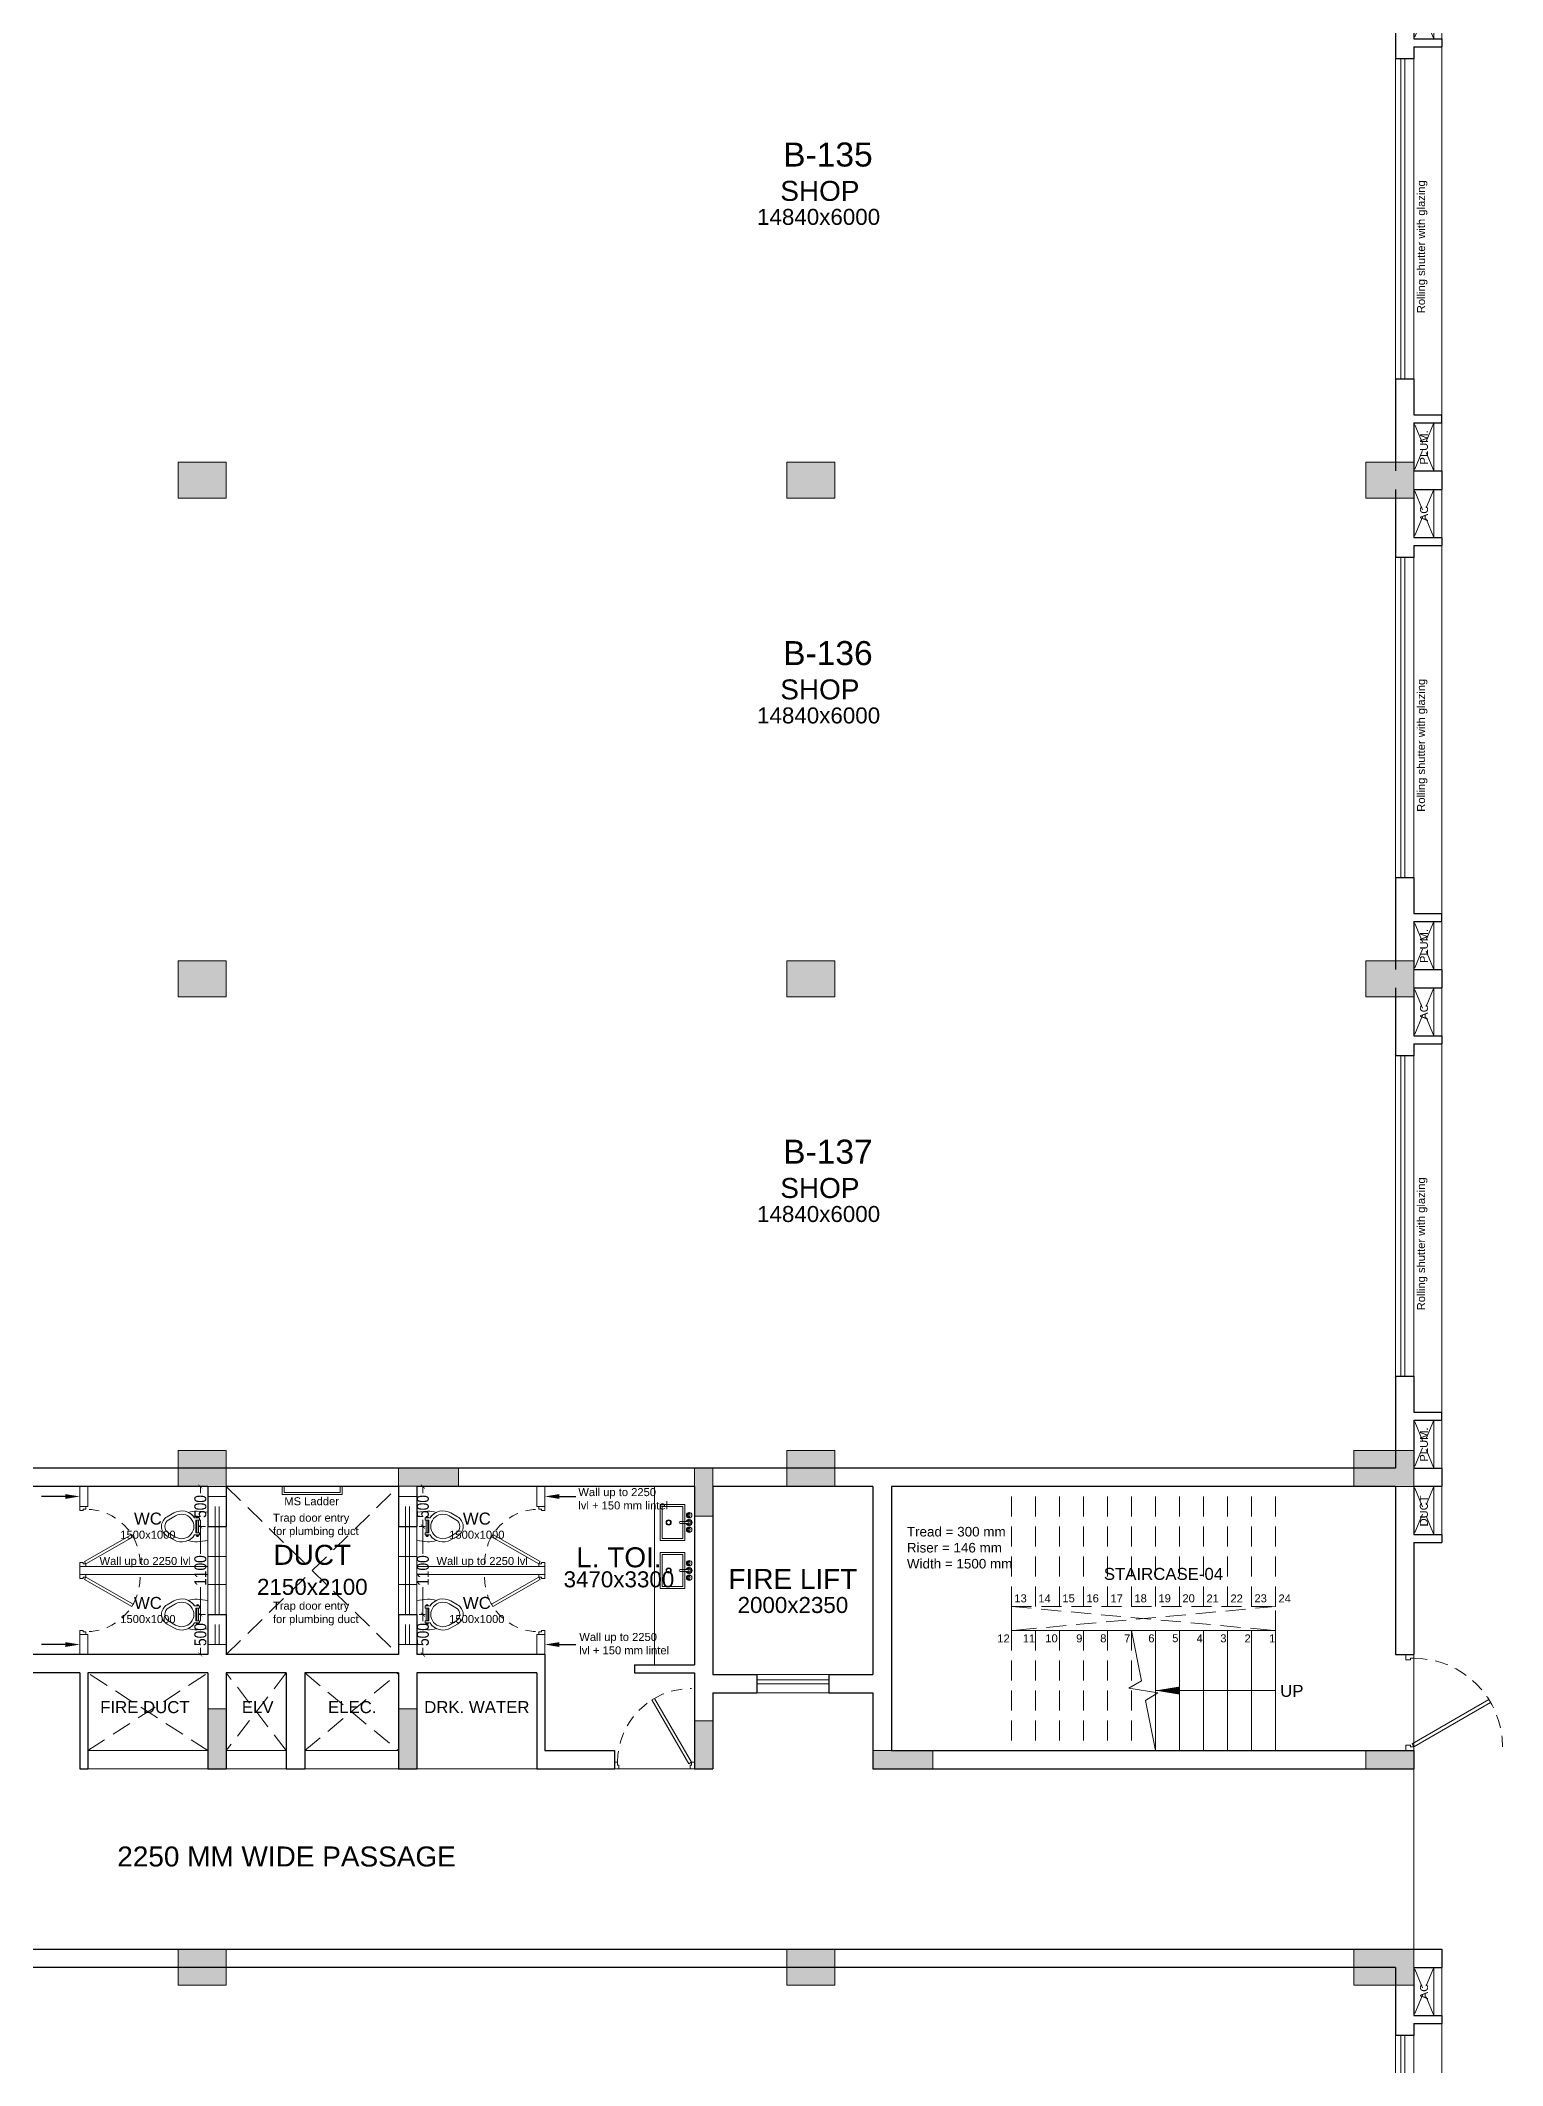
# Model space of a CAD drawing. Header units: metres. Extents: x 9819 to 10514, y 4405 to 4599.
# Drawn here: x 9977.29 to 9995.56, y 4548.1 to 4573.4 of the extents above; entities that cross this region are included whole.
import ezdxf
from ezdxf import colors
from ezdxf.entities.mleader import LeaderData, LeaderLine
from ezdxf.enums import TextEntityAlignment as Align
from ezdxf.math import Vec2, Vec3

# ---------------------------------------------------------------- set-up
doc = ezdxf.new("R2010")
doc.units = ezdxf.units.M
doc.header["$MEASUREMENT"] = 0
doc.header["$PDMODE"] = 35
doc.header["$PDSIZE"] = 0.3
doc.linetypes.add('DASHED2', pattern=[0.375, 0.25, -0.125])
doc.linetypes.add('HIDDEN', pattern=[0.375, 0.25, -0.125])
doc.layers.add('A_COL. NO', color=4, linetype='Continuous')
for name, color, linetype, lineweight in [('A_DIM (INT)', 8, 'Continuous', 5), ('A_DOOR-WIN', 23, 'Continuous', 9), ('A_DOTTED', 8, 'HIDDEN', 0), ('A_FURN', 43, 'Continuous', 9), ('A_GLAZE', 140, 'Continuous', 5), ('A_LEDGE', 252, 'Continuous', 15), ('A_MS', 15, 'Continuous', 9), ('A_PLUMBING FIXTURES', 8, 'Continuous', 15), ('A_SHOP NO.', 113, 'Continuous', 5), ('A_SILL 0.09', 9, 'Continuous', 9), ('A_STAIRS', 21, 'Continuous', 9), ('A_TEXT', 7, 'Continuous', 5), ('A_WALL', 7, 'Continuous', 30), ('COLUMN-FINAL', 210, 'Continuous', 20), ('Doorline', 251, 'DASHED2', 13)]:
    doc.layers.add(name, color=color, linetype=linetype, lineweight=lineweight)
doc.layers.get('A_COL. NO').off()
doc.styles.add('A', font='ARIALN.TTF')
doc.styles.get("Standard").update_dxf_attribs({"font": 'arial.ttf'})
doc.dimstyles.new('DIM IN MM', dxfattribs={"dimtxt": 0.18, "dimasz": 0.075, "dimexe": 0.05, "dimexo": 0.05, "dimgap": 0.05, "dimtad": 0, "dimdec": 0, "dimlfac": 1000, "dimzin": 3, "dimdsep": 46, "dimtxsty": 'A', "dimblk1": 'ARCHTICK', "dimblk2": 'ARCHTICK', "dimsah": 1, "dimcen": 0, "dimclrd": 256, "dimclre": 256, "dimclrt": 256, "dimadec": 0, "dimazin": 0, "dimtfac": 1, "dimtdec": 0, "dimtofl": 0, "dimtmove": 1, "dimatfit": 3, "dimfxl": 1, "dimtolj": 1, "dimtzin": 0, "dimlwd": -1, "dimlwe": -1, "dimarcsym": 0})
doc.dimstyles.new('DIM IN MM SMALL', dxfattribs={"dimtxt": 0.15, "dimasz": 0.05, "dimexe": 0.03, "dimexo": 0.03, "dimgap": 0.03, "dimtad": 0, "dimdec": 0, "dimlfac": 1000, "dimzin": 3, "dimdsep": 46, "dimtxsty": 'A', "dimblk": 'ARCHTICK', "dimcen": 0, "dimclrd": 256, "dimclre": 256, "dimclrt": 256, "dimadec": 0, "dimazin": 0, "dimtfac": 1, "dimtdec": 0, "dimtofl": 0, "dimtmove": 1, "dimatfit": 3, "dimfxl": 1, "dimtolj": 1, "dimtzin": 0, "dimlwd": -1, "dimlwe": -1, "dimarcsym": 0})

# ---------------------------------------------------------------- blocks, each defined once
blk = doc.blocks.new('Typical shops Gr.')
at = {"layer": 'A_DOOR-WIN'}
for p, q in [((30.095, -1.08), (30.095, -5.08)), ((30.145, -1.08), (30.145, -5.08))]:
    blk.add_line(p, q, dxfattribs=at)
at = {"layer": 'A_DOTTED'}
for p, q in [((30.51, -0.23), (30.26, -0.83)), ((30.51, -0.83), (30.26, -0.23)), ((30.51, -5.63), (30.26, -6.23)), ((30.51, -6.23), (30.26, -5.63))]:
    blk.add_line(p, q, dxfattribs=at)
at = {"layer": 'A_LEDGE'}
for p, q in [((30.51, -0.83), (30.51, -0.23)), ((30.61, -0.83), (30.61, -0.23)), ((30.51, -5.63), (30.51, -6.23)), ((30.61, -5.63), (30.61, -6.23))]:
    blk.add_line(p, q, dxfattribs=at)
at = {"layer": 'A_SILL 0.09'}
for p, q in [((30.03, -5.08), (30.03, -1.08)), ((30.26, -1.08), (30.26, -5.08))]:
    blk.add_line(p, q, dxfattribs=at)
at = {"layer": 'A_STAIRS'}
blk.add_line((30.61, -5.53), (30.61, -0.93), dxfattribs=at)
at = {"layer": 'A_WALL'}
for p, q in [((30.61, 0), (30.61, -0.23)), ((30.03, -0.23), (30.03, -1.08)), ((30.26, -0.23), (30.61, -0.23)), ((30.26, -0.23), (30.26, -0.83)), ((30.26, -0.83), (30.61, -0.83)), ((30.26, -0.93), (30.61, -0.93)), ((30.26, -0.93), (30.26, -1.08)), ((30.61, -0.83), (30.61, -0.93)), ((30.26, -1.08), (30.03, -1.08)), ((30.03, -5.08), (30.03, -6.23)), ((30.03, -5.08), (30.26, -5.08)), ((30.26, -5.08), (30.26, -5.53)), ((30.26, -5.53), (30.61, -5.53)), ((30.61, -5.63), (30.61, -5.53)), ((30.26, -5.63), (30.26, -6.23)), ((30.26, -5.63), (30.61, -5.63)), ((30.26, -6.23), (30.61, -6.23))]:
    blk.add_line(p, q, dxfattribs=at)
at = {"layer": 'A_TEXT'}
for s, p in [('AC', (30.436, -0.531)), ('Rolling shutter with glazing', (30.399, -3.428)), ('PLUM.', (30.434, -5.936))]:
    blk.add_text(s, height=0.1, rotation=90, dxfattribs=at).set_placement(p, align=Align.CENTER)
for s, height, p in [('SHOP', 0.25, (22.837, -2.855)), ('14840x6000', 0.2, (22.821, -3.155))]:
    blk.add_text(s, height=height, dxfattribs=at).set_placement(p, align=Align.CENTER)
blk = doc.blocks.new('_ARCHTICK')
at = {"color": 0, "linetype": 'ByBlock', "const_width": 0.15}
blk.add_lwpolyline([(-0.5, -0.5), (0.5, 0.5)], dxfattribs=at)
blk = doc.blocks.new('D-900')
at = {"layer": 'A_DOOR-WIN'}
for points in [[(0.45, 0.794), (0.035, 0.075), (0.063, 0.059), (0.478, 0.778)], [(0, 0.075), (0, 0), (0.05, 0), (0.05, 0.043), (0.035, 0.043), (0.035, 0.075)], [(0.9, 0.075), (0.9, 0), (0.85, 0), (0.85, 0.043), (0.865, 0.043), (0.865, 0.075)]]:
    blk.add_lwpolyline(points, close=True, dxfattribs=at)
at = {"layer": 'Doorline', "ltscale": 0.5}
blk.add_arc((0.035, 0.075), 0.83, 0, 90, dxfattribs=at)
blk = doc.blocks.new('S7-flat-32')
at = {"ltscale": 0.5}
for p, q in [((5388.851, -19005.32), (5388.851, -19004.87)), ((5388.851, -19004.87), (5389.16, -19004.87)), ((5388.851, -19005.32), (5388.851, -19004.87)), ((5388.851, -19004.87), (5389.16, -19004.87)), ((5388.876, -19005.295), (5388.876, -19004.895)), ((5388.876, -19004.895), (5389.135, -19004.895)), ((5388.876, -19005.295), (5388.876, -19004.895)), ((5388.876, -19004.895), (5389.135, -19004.895)), ((5389.135, -19004.895), (5389.135, -19005.295)), ((5389.135, -19004.895), (5389.135, -19005.295)), ((5389.16, -19004.87), (5389.16, -19005.32)), ((5389.16, -19004.87), (5389.16, -19005.32)), ((5389.212, -19004.993), (5389.212, -19004.986)), ((5389.212, -19004.993), (5389.212, -19004.986)), ((5389.218, -19004.992), (5389.218, -19004.986)), ((5389.218, -19004.992), (5389.218, -19004.986)), ((5389.194, -19005.083), (5389.103, -19005.083)), ((5389.194, -19005.083), (5389.103, -19005.083)), ((5389.103, -19005.108), (5389.194, -19005.108)), ((5389.103, -19005.108), (5389.194, -19005.108)), ((5389.203, -19005.001), (5389.196, -19005.001)), ((5389.203, -19005.001), (5389.196, -19005.001)), ((5389.203, -19005.008), (5389.196, -19005.008)), ((5389.203, -19005.008), (5389.196, -19005.008)), ((5389.203, -19005.183), (5389.196, -19005.183)), ((5389.203, -19005.183), (5389.196, -19005.183)), ((5389.203, -19005.189), (5389.196, -19005.189)), ((5389.203, -19005.189), (5389.196, -19005.189)), ((5389.212, -19005.017), (5389.212, -19005.023)), ((5389.212, -19005.017), (5389.212, -19005.023)), ((5389.212, -19005.174), (5389.212, -19005.167)), ((5389.212, -19005.174), (5389.212, -19005.167)), ((5389.212, -19005.198), (5389.212, -19005.205)), ((5389.212, -19005.198), (5389.212, -19005.205)), ((5389.218, -19005.016), (5389.218, -19005.023)), ((5389.218, -19005.016), (5389.218, -19005.023)), ((5389.218, -19005.174), (5389.218, -19005.167)), ((5389.218, -19005.174), (5389.218, -19005.167)), ((5389.218, -19005.198), (5389.218, -19005.205)), ((5389.218, -19005.198), (5389.218, -19005.205)), ((5389.16, -19005.32), (5388.851, -19005.32)), ((5389.16, -19005.32), (5388.851, -19005.32)), ((5389.135, -19005.295), (5388.876, -19005.295)), ((5389.135, -19005.295), (5388.876, -19005.295))]:
    blk.add_line(p, q, dxfattribs=at)
for centre, radius in [((5389.215, -19005.005), 0.0344), ((5389.215, -19005.005), 0.0344), ((5389.19, -19005.005), 0.00699), ((5389.19, -19005.005), 0.00699), ((5389.215, -19005.005), 0.0125), ((5389.215, -19005.005), 0.0125), ((5389.215, -19004.98), 0.00699), ((5389.215, -19004.98), 0.00699), ((5388.959, -19005.095), 0.0326), ((5388.959, -19005.095), 0.0326), ((5388.959, -19005.095), 0.025), ((5388.959, -19005.095), 0.025), ((5389.215, -19005.186), 0.0344), ((5389.215, -19005.186), 0.0344), ((5389.19, -19005.186), 0.00699), ((5389.19, -19005.186), 0.00699), ((5389.215, -19005.095), 0.0125), ((5389.215, -19005.095), 0.0125), ((5389.215, -19005.186), 0.0125), ((5389.215, -19005.186), 0.0125), ((5389.215, -19005.03), 0.00699), ((5389.215, -19005.03), 0.00699), ((5389.215, -19005.161), 0.00699), ((5389.215, -19005.161), 0.00699), ((5389.215, -19005.211), 0.00699), ((5389.215, -19005.211), 0.00699)]:
    blk.add_circle(centre, radius, dxfattribs=at)
for centre, radius, start, end in [((5389.215, -19005.005), 0.025, 106.2342, 163.9047), ((5389.215, -19005.005), 0.025, 106.2342, 163.9047), ((5389.103, -19005.095), 0.0125, 90, 270), ((5389.103, -19005.095), 0.0125, 90, 270), ((5389.215, -19005.095), 0.0375, 199.6514, 160.3603), ((5389.215, -19005.095), 0.0375, 199.6514, 160.3603), ((5389.215, -19005.005), 0.025, 196.12, 254.0884), ((5389.215, -19005.005), 0.025, 196.12, 254.0884), ((5389.215, -19005.186), 0.025, 106.4413, 164.0789), ((5389.215, -19005.186), 0.025, 106.4413, 164.0789), ((5389.215, -19005.186), 0.025, 195.2407, 254.2093), ((5389.215, -19005.186), 0.025, 195.2407, 254.2093), ((5389.215, -19005.095), 0.025, 210.3431, 149.7554), ((5389.215, -19005.095), 0.025, 210.3431, 149.7554)]:
    blk.add_arc(centre, radius, start, end, dxfattribs=at)
blk = doc.blocks.new('D 750')
at = {"layer": 'A_DOOR-WIN'}
for points in [[(-0.372, 0.665), (-0.035, 0.075), (-0.063, 0.059), (-0.4, 0.649)], [(-0.75, 0.075), (-0.75, 0), (-0.7, 0), (-0.7, 0.043), (-0.715, 0.043), (-0.715, 0.075)], [(0, 0.075), (0, 0), (-0.05, 0), (-0.05, 0.043), (-0.035, 0.043), (-0.035, 0.075)]]:
    blk.add_lwpolyline(points, close=True, dxfattribs=at)
at = {"layer": 'Doorline', "ltscale": 0.5}
blk.add_arc((-0.035, 0.075), 0.68, 90, 180, dxfattribs=at)
blk = doc.blocks.new('S6-flat-17')
for points in [[(-5389.254, -19005.94), (-5389.254, -19006.294), (-5389.12, -19006.308, 0.073039), (-5389.008, -19006.292, -0.137864), (-5389.088, -19006.223), (-5389.114, -19006.223), (-5389.114, -19006.228), (-5389.111, -19006.228, -1), (-5389.139, -19006.228), (-5389.136, -19006.228), (-5389.136, -19006.223), (-5389.147, -19006.223), (-5389.147, -19006.195), (-5389.136, -19006.195), (-5389.136, -19006.038), (-5389.147, -19006.038), (-5389.147, -19006.01), (-5389.136, -19006.01), (-5389.136, -19006.004), (-5389.139, -19006.004, -1), (-5389.111, -19006.004), (-5389.114, -19006.004), (-5389.114, -19006.01), (-5389.088, -19006.01, -0.137864), (-5389.008, -19005.941, 0.073039), (-5389.12, -19005.924)], [(-5389.088, -19006.01), (-5389.147, -19006.01), (-5389.147, -19006.038), (-5389.103, -19006.038), (-5389.103, -19006.195), (-5389.147, -19006.195), (-5389.147, -19006.223), (-5389.088, -19006.223, 0.397822), (-5388.828, -19006.285), (-5388.744, -19006.237, 0.57735), (-5388.744, -19005.996), (-5388.828, -19005.948, 0.397822)], [(-5389.139, -19006.004), (-5389.136, -19006.004), (-5389.111, -19006.004, 1)], [(-5388.849, -19006.249), (-5388.765, -19006.201, 0.57735), (-5388.765, -19006.032), (-5388.849, -19005.984, 1.732051)], [(-5389.139, -19006.228, 1), (-5389.111, -19006.228), (-5389.114, -19006.228)]]:
    blk.add_lwpolyline(points, format="xyb", close=True)
blk.add_lwpolyline([(-5389.136, -19006.038), (-5389.136, -19006.195), (-5389.114, -19006.195), (-5389.114, -19006.038)], close=True)
blk = doc.blocks.new('*D434')
at = {"layer": 'A_DIM (INT)', "transparency": 16777216}
for p, q in [((9979.353, 4555.334), (9979.26, 4555.334)), ((9979.29, 4555.334), (9979.29, 4555.25)), ((9979.353, 4554.834), (9979.26, 4554.834)), ((9979.29, 4554.834), (9979.29, 4554.919))]:
    blk.add_line(p, q, dxfattribs=at)
at = {"layer": 'Defpoints', "color": 0, "transparency": 16777216}
for p in [(9979.383, 4555.334), (9979.29, 4554.834), (9979.383, 4554.834)]:
    blk.add_point(p, dxfattribs=at)
at = {"layer": 'A_DIM (INT)', "transparency": 16777216, "xscale": 0.05, "yscale": 0.05, "zscale": 0.05}
for p, rotation in [((9979.29, 4555.334), 90), ((9979.29, 4554.834), 270)]:
    blk.add_blockref('_ARCHTICK', p, dxfattribs=dict(at, rotation=rotation))
at = {"layer": 'A_DIM (INT)', "transparency": 16777216, "insert": (9979.29, 4555.084), "char_height": 0.15, "attachment_point": 5, "rotation": 90, "style": 'A'}
blk.add_mtext('\\A1;500', dxfattribs=at)
blk = doc.blocks.new('*D435')
at = {"layer": 'A_DIM (INT)', "transparency": 16777216}
for p, q in [((9979.353, 4553.734), (9979.26, 4553.734)), ((9979.29, 4553.734), (9979.29, 4553.65)), ((9979.29, 4553.234), (9979.29, 4553.319)), ((9979.353, 4553.234), (9979.26, 4553.234))]:
    blk.add_line(p, q, dxfattribs=at)
at = {"layer": 'Defpoints', "color": 0, "transparency": 16777216}
for p in [(9979.29, 4553.734), (9979.383, 4553.734), (9979.383, 4553.234)]:
    blk.add_point(p, dxfattribs=at)
at = {"layer": 'A_DIM (INT)', "transparency": 16777216, "xscale": 0.05, "yscale": 0.05, "zscale": 0.05}
for p, rotation in [((9979.29, 4553.734), 90), ((9979.29, 4553.234), 270)]:
    blk.add_blockref('_ARCHTICK', p, dxfattribs=dict(at, rotation=rotation))
at = {"layer": 'A_DIM (INT)', "transparency": 16777216, "insert": (9979.29, 4553.484), "char_height": 0.15, "attachment_point": 5, "rotation": 90, "style": 'A'}
blk.add_mtext('\\A1;500', dxfattribs=at)
blk = doc.blocks.new('*D436')
at = {"layer": 'A_DIM (INT)', "transparency": 16777216}
for p, q in [((9982.023, 4553.734), (9982.1, 4553.734)), ((9982.07, 4553.734), (9982.07, 4553.65)), ((9982.07, 4553.234), (9982.07, 4553.319)), ((9982.023, 4553.234), (9982.1, 4553.234))]:
    blk.add_line(p, q, dxfattribs=at)
at = {"layer": 'Defpoints', "color": 0, "transparency": 16777216}
for p in [(9981.993, 4553.734), (9982.07, 4553.734), (9981.993, 4553.234)]:
    blk.add_point(p, dxfattribs=at)
at = {"layer": 'A_DIM (INT)', "transparency": 16777216, "xscale": 0.05, "yscale": 0.05, "zscale": 0.05}
for p, rotation in [((9982.07, 4553.734), 90), ((9982.07, 4553.234), 270)]:
    blk.add_blockref('_ARCHTICK', p, dxfattribs=dict(at, rotation=rotation))
at = {"layer": 'A_DIM (INT)', "transparency": 16777216, "insert": (9982.07, 4553.484), "char_height": 0.15, "attachment_point": 5, "rotation": 90, "style": 'A'}
blk.add_mtext('\\A1;500', dxfattribs=at)
blk = doc.blocks.new('*D437')
at = {"layer": 'A_DIM (INT)', "transparency": 16777216}
for p, q in [((9982.023, 4555.334), (9982.1, 4555.334)), ((9982.07, 4555.334), (9982.07, 4555.25)), ((9982.023, 4554.834), (9982.1, 4554.834)), ((9982.07, 4554.834), (9982.07, 4554.919))]:
    blk.add_line(p, q, dxfattribs=at)
at = {"layer": 'Defpoints', "color": 0, "transparency": 16777216}
for p in [(9981.993, 4555.334), (9981.993, 4554.834), (9982.07, 4554.834)]:
    blk.add_point(p, dxfattribs=at)
at = {"layer": 'A_DIM (INT)', "transparency": 16777216, "xscale": 0.05, "yscale": 0.05, "zscale": 0.05}
for p, rotation in [((9982.07, 4555.334), 90), ((9982.07, 4554.834), 270)]:
    blk.add_blockref('_ARCHTICK', p, dxfattribs=dict(at, rotation=rotation))
at = {"layer": 'A_DIM (INT)', "transparency": 16777216, "insert": (9982.07, 4555.084), "char_height": 0.15, "attachment_point": 5, "rotation": 90, "style": 'A'}
blk.add_mtext('\\A1;500', dxfattribs=at)
blk = doc.blocks.new('*D438')
at = {"layer": 'A_DIM (INT)', "transparency": 16777216}
for p, q in [((9982.023, 4554.834), (9982.1, 4554.834)), ((9982.07, 4554.834), (9982.07, 4554.492)), ((9982.07, 4553.734), (9982.07, 4554.077)), ((9982.023, 4553.734), (9982.1, 4553.734))]:
    blk.add_line(p, q, dxfattribs=at)
at = {"layer": 'Defpoints', "color": 0, "transparency": 16777216}
for p in [(9981.993, 4554.834), (9981.993, 4553.734), (9982.07, 4553.734)]:
    blk.add_point(p, dxfattribs=at)
at = {"layer": 'A_DIM (INT)', "transparency": 16777216, "xscale": 0.05, "yscale": 0.05, "zscale": 0.05}
for p, rotation in [((9982.07, 4554.834), 90), ((9982.07, 4553.734), 270)]:
    blk.add_blockref('_ARCHTICK', p, dxfattribs=dict(at, rotation=rotation))
at = {"layer": 'A_DIM (INT)', "transparency": 16777216, "insert": (9982.07, 4554.284), "char_height": 0.15, "attachment_point": 5, "rotation": 90, "style": 'A'}
blk.add_mtext('\\A1;1100', dxfattribs=at)
blk = doc.blocks.new('*D439')
at = {"layer": 'A_DIM (INT)', "transparency": 16777216}
for p, q in [((9979.353, 4554.834), (9979.26, 4554.834)), ((9979.29, 4554.834), (9979.29, 4554.492)), ((9979.29, 4553.734), (9979.29, 4554.077)), ((9979.353, 4553.734), (9979.26, 4553.734))]:
    blk.add_line(p, q, dxfattribs=at)
at = {"layer": 'Defpoints', "color": 0, "transparency": 16777216}
for p in [(9979.29, 4554.834), (9979.383, 4554.834), (9979.383, 4553.734)]:
    blk.add_point(p, dxfattribs=at)
at = {"layer": 'A_DIM (INT)', "transparency": 16777216, "xscale": 0.05, "yscale": 0.05, "zscale": 0.05}
for p, rotation in [((9979.29, 4554.834), 90), ((9979.29, 4553.734), 270)]:
    blk.add_blockref('_ARCHTICK', p, dxfattribs=dict(at, rotation=rotation))
at = {"layer": 'A_DIM (INT)', "transparency": 16777216, "insert": (9979.29, 4554.284), "char_height": 0.15, "attachment_point": 5, "rotation": 90, "style": 'A'}
blk.add_mtext('\\A1;1100', dxfattribs=at)
blk = doc.blocks.new('WING-B REVISED COL.')
at = {"layer": 'COLUMN-FINAL'}
for color, points in [(3, [(5385.769, -8748.498), (5385.769, -8748.948), (5386.369, -8748.948), (5386.369, -8748.498)]), (3, [(5393.374, -8748.498), (5393.374, -8748.948), (5393.974, -8748.948), (5393.974, -8748.498)]), (1, [(5400.609, -8748.498), (5400.609, -8748.948), (5401.209, -8748.948), (5401.209, -8748.498)]), (3, [(5385.769, -8754.728), (5385.769, -8755.178), (5386.369, -8755.178), (5386.369, -8754.728)]), (3, [(5393.374, -8754.728), (5393.374, -8755.178), (5393.974, -8755.178), (5393.974, -8754.728)]), (1, [(5400.609, -8754.728), (5400.609, -8755.178), (5401.209, -8755.178), (5401.209, -8754.728)]), (3, [(5385.769, -8760.848), (5385.769, -8761.298), (5386.369, -8761.298), (5386.369, -8760.848)]), (1, [(5393.374, -8760.848), (5393.374, -8761.298), (5393.974, -8761.298), (5393.974, -8760.848)]), (4, [(5400.459, -8760.848), (5400.459, -8761.298), (5401.209, -8761.298), (5401.209, -8760.848)]), (3, [(5385.769, -8767.078), (5385.769, -8767.528), (5386.369, -8767.528), (5386.369, -8767.078)]), (1, [(5393.374, -8767.078), (5393.374, -8767.528), (5393.974, -8767.528), (5393.974, -8767.078)]), (4, [(5400.459, -8767.078), (5400.459, -8767.528), (5401.209, -8767.528), (5401.209, -8767.078)])]:
    blk.add_hatch(color=color, dxfattribs=at).paths.add_polyline_path(points)
h = blk.add_hatch(color=86, dxfattribs=at)
h.dxf.hatch_style = 1
h.paths.add_polyline_path([(5389.271, -8761.295), (5389.271, -8761.065), (5388.521, -8761.065), (5388.521, -8761.295)])
h = blk.add_hatch(color=190, dxfattribs=at)
h.dxf.hatch_style = 1
h.paths.add_polyline_path([(5392.219, -8761.668), (5392.449, -8761.668), (5392.449, -8761.068), (5392.219, -8761.068)])
h = blk.add_hatch(color=11, dxfattribs=at)
h.dxf.hatch_style = 1
h.paths.add_polyline_path([(5386.139, -8764.828), (5386.369, -8764.828), (5386.369, -8764.078), (5386.139, -8764.078)])
h = blk.add_hatch(color=86, dxfattribs=at)
h.dxf.hatch_style = 1
h.paths.add_polyline_path([(5388.519, -8764.828), (5388.749, -8764.828), (5388.749, -8764.078), (5388.519, -8764.078)])
h = blk.add_hatch(color=190, dxfattribs=at)
h.dxf.hatch_style = 1
h.paths.add_polyline_path([(5392.219, -8764.828), (5392.449, -8764.828), (5392.449, -8764.228), (5392.219, -8764.228)])
h = blk.add_hatch(color=231, dxfattribs=at)
h.dxf.hatch_style = 1
h.paths.add_polyline_path([(5394.449, -8764.598), (5394.449, -8764.828), (5395.199, -8764.828), (5395.199, -8764.598)])
h = blk.add_hatch(color=30, dxfattribs=at)
h.dxf.hatch_style = 1
h.paths.add_polyline_path([(5400.609, -8764.598), (5400.609, -8764.828), (5401.209, -8764.828), (5401.209, -8764.598)])
at = {"layer": 'COLUMN-FINAL', "color": 3}
for points in [[(5385.769, -8748.498), (5385.769, -8748.948), (5386.369, -8748.948), (5386.369, -8748.498)], [(5393.374, -8748.498), (5393.374, -8748.948), (5393.974, -8748.948), (5393.974, -8748.498)], [(5385.769, -8754.728), (5385.769, -8755.178), (5386.369, -8755.178), (5386.369, -8754.728)], [(5393.374, -8754.728), (5393.374, -8755.178), (5393.974, -8755.178), (5393.974, -8754.728)], [(5385.769, -8760.848), (5385.769, -8761.298), (5386.369, -8761.298), (5386.369, -8760.848)], [(5385.769, -8767.078), (5385.769, -8767.528), (5386.369, -8767.528), (5386.369, -8767.078)]]:
    blk.add_lwpolyline(points, close=True, dxfattribs=at)
at = {"layer": 'COLUMN-FINAL', "color": 1}
for points in [[(5400.609, -8748.498), (5400.609, -8748.948), (5401.209, -8748.948), (5401.209, -8748.498)], [(5400.609, -8754.728), (5400.609, -8755.178), (5401.209, -8755.178), (5401.209, -8754.728)], [(5393.374, -8760.848), (5393.374, -8761.298), (5393.974, -8761.298), (5393.974, -8760.848)], [(5393.374, -8767.078), (5393.374, -8767.528), (5393.974, -8767.528), (5393.974, -8767.078)]]:
    blk.add_lwpolyline(points, close=True, dxfattribs=at)
at = {"layer": 'COLUMN-FINAL', "color": 4}
for points in [[(5400.459, -8760.848), (5400.459, -8761.298), (5401.209, -8761.298), (5401.209, -8760.848)], [(5400.459, -8767.078), (5400.459, -8767.528), (5401.209, -8767.528), (5401.209, -8767.078)]]:
    blk.add_lwpolyline(points, close=True, dxfattribs=at)
at = {"layer": 'COLUMN-FINAL', "color": 86}
for points in [[(5389.271, -8761.295), (5389.271, -8761.065), (5388.521, -8761.065), (5388.521, -8761.295)], [(5388.519, -8764.828), (5388.749, -8764.828), (5388.749, -8764.078), (5388.519, -8764.078)]]:
    blk.add_lwpolyline(points, close=True, dxfattribs=at)
at = {"layer": 'COLUMN-FINAL', "color": 190}
for points in [[(5392.219, -8761.668), (5392.449, -8761.668), (5392.449, -8761.068), (5392.219, -8761.068)], [(5392.219, -8764.828), (5392.449, -8764.828), (5392.449, -8764.228), (5392.219, -8764.228)]]:
    blk.add_lwpolyline(points, close=True, dxfattribs=at)
at = {"layer": 'COLUMN-FINAL', "color": 11}
blk.add_lwpolyline([(5386.139, -8764.828), (5386.369, -8764.828), (5386.369, -8764.078), (5386.139, -8764.078)], close=True, dxfattribs=at)
at = {"layer": 'COLUMN-FINAL', "color": 231}
blk.add_lwpolyline([(5394.449, -8764.598), (5394.449, -8764.828), (5395.199, -8764.828), (5395.199, -8764.598)], close=True, dxfattribs=at)
at = {"layer": 'COLUMN-FINAL', "color": 30}
blk.add_lwpolyline([(5400.609, -8764.598), (5400.609, -8764.828), (5401.209, -8764.828), (5401.209, -8764.598)], close=True, dxfattribs=at)

msp = doc.modelspace()

# ---------------------------------------------------------------- linework, layer by layer
at = {"layer": 'A_DOOR-WIN'}
for p, q in [((9987.1434, 4552.9194), (9986.2434, 4552.9194)), ((9987.1434, 4552.8694), (9986.2434, 4552.8694))]:
    msp.add_line(p, q, dxfattribs=at)
at = {"layer": 'A_DOTTED'}
for p, q in [((9979.6134, 4555.3344), (9981.7634, 4553.2344)), ((9979.6134, 4553.2344), (9981.7634, 4555.3344)), ((9994.7034, 4555.3344), (9994.4534, 4554.7344)), ((9994.7034, 4554.7344), (9994.4534, 4555.3344)), ((9992.7234, 4553.8344), (9989.4234, 4553.5344)), ((9989.4234, 4553.8344), (9992.7234, 4553.5344)), ((9992.7234, 4553.5344), (9992.7234, 4553.8344)), ((9977.8834, 4552.0344), (9979.3834, 4553.0044)), ((9979.3834, 4552.0344), (9977.8834, 4553.0044)), ((9980.3634, 4553.0044), (9979.6134, 4552.0344)), ((9980.3634, 4552.0344), (9979.6134, 4553.0044)), ((9980.5934, 4553.0044), (9981.7634, 4552.0344)), ((9980.5934, 4552.0344), (9981.7634, 4553.0044))]:
    msp.add_line(p, q, dxfattribs=at)
at = {"layer": 'A_FURN', "linetype": 'DASHED2'}
for p, q in [((9979.4734, 4554.4594), (9979.4734, 4555.2094)), ((9979.5234, 4554.4594), (9979.5234, 4555.2094)), ((9981.8534, 4554.4594), (9981.8534, 4555.2094)), ((9981.9034, 4554.4594), (9981.9034, 4555.2094)), ((9979.4734, 4553.3594), (9979.4734, 4554.1094)), ((9979.5234, 4553.3594), (9979.5234, 4554.1094)), ((9981.8534, 4553.3594), (9981.8534, 4554.1094)), ((9981.9034, 4553.3594), (9981.9034, 4554.1094))]:
    msp.add_line(p, q, dxfattribs=at)
at = {"layer": 'A_GLAZE'}
for p, q in [((9979.4734, 4553.7344), (9979.4734, 4554.8344)), ((9979.5234, 4553.7344), (9979.5234, 4554.8344)), ((9981.8534, 4553.7344), (9981.8534, 4554.8344)), ((9981.9034, 4553.7344), (9981.9034, 4554.8344))]:
    msp.add_line(p, q, dxfattribs=at)
at = {"layer": 'A_LEDGE'}
for p, q in [((9994.7034, 4554.7344), (9994.7034, 4555.3344)), ((9994.8034, 4554.7344), (9994.8034, 4555.3344))]:
    msp.add_line(p, q, dxfattribs=at)
at = {"layer": 'A_MS'}
msp.add_lwpolyline([(9980.3384, 4555.3344), (9980.3384, 4555.2594), (9981.0384, 4555.2594), (9981.0384, 4555.3344), (9981.0634, 4555.3344), (9981.0634, 4555.2344), (9980.3134, 4555.2344), (9980.3134, 4555.3344)], close=True, dxfattribs=at)
at = {"layer": 'A_PLUMBING FIXTURES', "ltscale": 0.5}
msp.add_line((9984.9634, 4555.3344), (9984.9634, 4553.1044), dxfattribs=at)
at = {"layer": 'A_SILL 0.09'}
for p, q in [((9979.3834, 4554.8344), (9979.3834, 4553.7344)), ((9979.6134, 4553.7344), (9979.6134, 4554.8344)), ((9981.7634, 4553.7344), (9981.7634, 4554.8344)), ((9981.9934, 4554.8344), (9981.9934, 4553.7344)), ((9994.4534, 4552.0344), (9994.4534, 4553.2344)), ((9986.2434, 4552.9844), (9987.1434, 4552.9844)), ((9987.1434, 4552.7544), (9986.2434, 4552.7544)), ((9977.8834, 4552.0344), (9979.3834, 4552.0344)), ((9977.8834, 4551.8044), (9979.3834, 4551.8044)), ((9979.6134, 4552.0344), (9980.3634, 4552.0344)), ((9979.6134, 4551.8044), (9980.3634, 4551.8044)), ((9980.5934, 4552.0344), (9981.7634, 4552.0344)), ((9980.5934, 4551.8044), (9981.7634, 4551.8044)), ((9981.9934, 4551.8044), (9983.4934, 4551.8044)), ((9984.4634, 4551.8044), (9985.4634, 4551.8044)), ((9994.4534, 4551.8044), (9994.4534, 4549.5544))]:
    msp.add_line(p, q, dxfattribs=at)
at = {"layer": 'A_SILL 0.09', "linetype": 'DASHED2'}
for points in [[(9979.3834, 4555.2094), (9979.3834, 4554.4594), (9979.6134, 4554.4594), (9979.6134, 4555.2094)], [(9981.9934, 4554.4594), (9981.9934, 4555.2094), (9981.7634, 4555.2094), (9981.7634, 4554.4594)], [(9979.3834, 4554.1094), (9979.3834, 4553.3594), (9979.6134, 4553.3594), (9979.6134, 4554.1094)], [(9981.9934, 4553.3594), (9981.9934, 4554.1094), (9981.7634, 4554.1094), (9981.7634, 4553.3594)]]:
    msp.add_lwpolyline(points, close=True, dxfattribs=at)
at = {"layer": 'A_STAIRS', "linetype": 'HIDDEN'}
for p, q in [((9989.4234, 4553.8344), (9989.4234, 4555.3344)), ((9989.7234, 4553.8344), (9989.7234, 4555.3344)), ((9990.0234, 4553.8344), (9990.0234, 4555.3344)), ((9990.3234, 4553.8344), (9990.3234, 4555.3344)), ((9990.6234, 4553.8344), (9990.6234, 4555.3344)), ((9990.9234, 4553.8344), (9990.9234, 4555.3344)), ((9991.2234, 4553.8344), (9991.2234, 4555.3344)), ((9991.5234, 4553.8344), (9991.5234, 4555.3344)), ((9991.8234, 4553.8344), (9991.8234, 4555.3344)), ((9992.1234, 4553.8344), (9992.1234, 4555.3344)), ((9992.4234, 4553.8344), (9992.4234, 4555.3344)), ((9992.7234, 4553.8344), (9992.7234, 4555.3344)), ((9989.4234, 4553.8344), (9992.7234, 4553.8344)), ((9989.4234, 4553.5344), (9989.4234, 4552.0344)), ((9989.7234, 4553.5344), (9989.7234, 4552.0344)), ((9990.0234, 4553.5344), (9990.0234, 4552.0344)), ((9990.3234, 4553.5344), (9990.3234, 4552.0344)), ((9990.6234, 4553.5344), (9990.6234, 4552.0344)), ((9990.9234, 4553.5344), (9990.9234, 4552.0344))]:
    msp.add_line(p, q, dxfattribs=at)
at = {"layer": 'A_STAIRS'}
for p, q in [((9989.4234, 4553.8344), (9989.4234, 4553.5344)), ((9989.4234, 4553.5344), (9992.7234, 4553.5344)), ((9991.2234, 4553.5344), (9991.2234, 4552.0344)), ((9991.5234, 4553.5344), (9991.5234, 4552.0344)), ((9991.8234, 4553.5344), (9991.8234, 4552.0344)), ((9992.1234, 4553.5344), (9992.1234, 4552.0344)), ((9992.4234, 4553.5344), (9992.4234, 4552.0344)), ((9992.7234, 4553.5344), (9992.7234, 4552.0344))]:
    msp.add_line(p, q, dxfattribs=at)
at = {"layer": 'A_STAIRS', "linetype": 'Continuous'}
msp.add_lwpolyline([(9990.9234, 4553.5344), (9991.0488, 4552.907), (9990.8927, 4552.8121), (9991.254, 4552.7568), (9991.0979, 4552.6619), (9991.2234, 4552.0344)], dxfattribs=at)
at = {"layer": 'A_WALL'}
for p, q in [((9994.2234, 4555.5644), (9964.7734, 4555.5644)), ((9979.3834, 4555.3344), (9974.2634, 4555.3344)), ((9979.3834, 4555.3344), (9979.3834, 4554.8344)), ((9981.7634, 4555.3344), (9979.6134, 4555.3344)), ((9979.6134, 4555.3344), (9979.6134, 4554.8344)), ((9981.7634, 4555.3344), (9981.7634, 4554.8344)), ((9985.4634, 4555.3344), (9981.9934, 4555.3344)), ((9981.9934, 4555.3344), (9981.9934, 4554.8344)), ((9985.4634, 4555.3344), (9985.4634, 4553.1044)), ((9987.6934, 4555.3344), (9985.6934, 4555.3344)), ((9985.6934, 4555.3344), (9985.6934, 4552.9844)), ((9987.6934, 4555.3344), (9987.6934, 4552.9844)), ((9994.2234, 4555.3344), (9987.9234, 4555.3344)), ((9987.9234, 4555.3344), (9987.9234, 4552.0344)), ((9994.2234, 4555.3344), (9994.2234, 4553.2344)), ((9994.8034, 4555.3344), (9994.4534, 4555.3344)), ((9994.4534, 4555.3344), (9994.4534, 4554.7344)), ((9994.8034, 4555.5644), (9994.8034, 4555.3344)), ((9979.3834, 4554.8344), (9979.6134, 4554.8344)), ((9981.7634, 4554.8344), (9981.9934, 4554.8344)), ((9994.4534, 4554.7344), (9994.8034, 4554.7344)), ((9994.4534, 4554.6344), (9994.4534, 4553.2344)), ((9994.4534, 4554.6344), (9994.8034, 4554.6344)), ((9994.8034, 4554.7344), (9994.8034, 4554.6344)), ((9979.3834, 4553.7344), (9979.3834, 4553.2344)), ((9979.3834, 4553.7344), (9979.6134, 4553.7344)), ((9979.6134, 4553.7344), (9979.6134, 4553.2344)), ((9981.7634, 4553.7344), (9981.7634, 4553.2344)), ((9981.7634, 4553.7344), (9981.9934, 4553.7344)), ((9981.9934, 4553.7344), (9981.9934, 4553.2344)), ((9979.3834, 4553.2344), (9976.3534, 4553.2344)), ((9981.7634, 4553.2344), (9979.6134, 4553.2344)), ((9983.5934, 4553.2344), (9981.9934, 4553.2344)), ((9983.5934, 4553.2344), (9983.5934, 4552.0344)), ((9984.7134, 4553.1044), (9984.7134, 4553.0044)), ((9984.7134, 4553.1044), (9985.4634, 4553.1044)), ((9994.2234, 4553.2344), (9994.4534, 4553.2344)), ((9977.7834, 4553.0044), (9976.3534, 4553.0044)), ((9977.7834, 4553.0044), (9977.7834, 4551.8044)), ((9979.3834, 4553.0044), (9977.8834, 4553.0044)), ((9977.8834, 4553.0044), (9977.8834, 4551.8044)), ((9979.3834, 4553.0044), (9979.3834, 4551.8044)), ((9980.3634, 4553.0044), (9979.6134, 4553.0044)), ((9979.6134, 4553.0044), (9979.6134, 4551.8044)), ((9980.3634, 4553.0044), (9980.3634, 4551.8044)), ((9981.7634, 4553.0044), (9980.5934, 4553.0044)), ((9980.5934, 4553.0044), (9980.5934, 4551.8044)), ((9981.7634, 4553.0044), (9981.7634, 4551.8044)), ((9983.4934, 4553.0044), (9981.9934, 4553.0044)), ((9981.9934, 4553.0044), (9981.9934, 4551.8044)), ((9983.4934, 4553.0044), (9983.4934, 4551.8044)), ((9984.7134, 4553.0044), (9985.4634, 4553.0044)), ((9985.4634, 4553.0044), (9985.4634, 4551.8044)), ((9985.6934, 4552.9844), (9986.2434, 4552.9844)), ((9986.2434, 4552.9844), (9986.2434, 4552.7544)), ((9987.1434, 4552.9844), (9987.6934, 4552.9844)), ((9987.1434, 4552.9844), (9987.1434, 4552.7544)), ((9985.6934, 4552.7544), (9986.2434, 4552.7544)), ((9985.6934, 4552.7544), (9985.6934, 4551.8044)), ((9987.1434, 4552.7544), (9987.6934, 4552.7544)), ((9987.6934, 4552.7544), (9987.6934, 4551.8044)), ((9977.7834, 4551.8044), (9977.8834, 4551.8044)), ((9979.3834, 4551.8044), (9979.6134, 4551.8044)), ((9980.3634, 4551.8044), (9980.5934, 4551.8044)), ((9981.7634, 4551.8044), (9981.9934, 4551.8044)), ((9983.4934, 4551.8044), (9984.4634, 4551.8044)), ((9983.5934, 4552.0344), (9984.4634, 4552.0344)), ((9984.4634, 4552.0344), (9984.4634, 4551.8044)), ((9985.4634, 4551.8044), (9985.6934, 4551.8044)), ((9987.6934, 4551.8044), (9994.4534, 4551.8044)), ((9987.9234, 4552.0344), (9994.4534, 4552.0344)), ((9994.4534, 4552.0344), (9994.4534, 4551.8044)), ((9964.1934, 4549.5544), (9994.8034, 4549.5544)), ((9994.2234, 4549.3244), (9964.7734, 4549.3244))]:
    msp.add_line(p, q, dxfattribs=at)
at = {"layer": 'A_WALL', "lineweight": 20}
for points in [[(9977.7834, 4555.0844), (9977.7834, 4555.3344), (9977.8834, 4555.3344), (9977.8834, 4555.0844)], [(9983.5934, 4555.0844), (9983.5934, 4555.3344), (9983.4934, 4555.3344), (9983.4934, 4555.0844)], [(9979.3834, 4554.3344), (9979.3834, 4554.2344), (9977.7834, 4554.2344), (9977.7834, 4554.3344)], [(9981.9934, 4554.3344), (9981.9934, 4554.2344), (9983.5934, 4554.2344), (9983.5934, 4554.3344)], [(9977.7834, 4553.4844), (9977.7834, 4553.2344), (9977.8834, 4553.2344), (9977.8834, 4553.4844)], [(9983.5934, 4553.4844), (9983.5934, 4553.2344), (9983.4934, 4553.2344), (9983.4934, 4553.4844)]]:
    msp.add_lwpolyline(points, close=True, dxfattribs=at)

# ---------------------------------------------------------------- block references
at = {"layer": 'A_COL. NO'}
msp.add_blockref('WING-B REVISED COL.', (4593.2443, 13316.6323), dxfattribs=at)
at = {"layer": 'A_DOOR-WIN'}
for p, rotation in [((9977.7834, 4554.3344), 270), ((9983.5934, 4554.2344), 90.00000000000001)]:
    msp.add_blockref('D 750', p, dxfattribs=dict(at, rotation=rotation))
at = {"layer": 'A_DOOR-WIN', "xscale": -1}
for p, rotation in [((9983.5934, 4554.3344), 90), ((9977.7834, 4554.2344), 270)]:
    msp.add_blockref('D 750', p, dxfattribs=dict(at, rotation=rotation))
at = {"layer": 'A_DOOR-WIN'}
for p, xscale, yscale, zscale, rotation in [((9994.3534, 4552.0344), -1.333333333270275, 1.333333333270275, 1.333333333270275, 270), ((9985.4634, 4551.8044), -1.111111111037728, 1.111111111037728, 1.111111111037728, 359.9999999994346)]:
    msp.add_blockref('D-900', p, dxfattribs=dict(at, xscale=xscale, yscale=yscale, zscale=zscale, rotation=rotation))
at = {"layer": 'A_PLUMBING FIXTURES', "ltscale": 0.5, "xscale": -1}
for name, p, rotation in [('S7-flat-32', (4596.6016, -14450.3297), 180.0012654086738), ('S6-flat-17', (4589.9198, 23560.892), 0.0006327044501919231), ('S7-flat-32', (4596.6016, -14450.9297), 180.0012654086738), ('S6-flat-17', (4589.9198, 23559.792), 0.0006327044501919231)]:
    msp.add_blockref(name, p, dxfattribs=dict(at, rotation=rotation))
at = {"layer": 'A_PLUMBING FIXTURES', "ltscale": 0.5, "rotation": 359.9993672955499}
for p in [(15371.4569, 23560.892), (15371.4569, 23559.792)]:
    msp.add_blockref('S6-flat-17', p, dxfattribs=at)
at = {"layer": 'A_WALL'}
for p in [(9964.1934, 4574.2544), (9964.1934, 4568.0244), (9964.1934, 4561.7944), (9964.1934, 4549.5544)]:
    msp.add_blockref('Typical shops Gr.', p, dxfattribs=at)

# ---------------------------------------------------------------- texts
at = {"layer": 'A_FURN', "char_height": 0.1, "attachment_point": 1}
for insert in [(9980.1962, 4554.9943), (9980.1962, 4553.8943)]:
    msp.add_mtext_dynamic_manual_height_columns('Trap door entry for plumbing duct', width=1.11234, gutter_width=2.2347, heights=[0], dxfattribs=dict(at, insert=insert))
at = {"layer": 'A_MS', "insert": (9980.3381, 4555.2001), "char_height": 0.1, "attachment_point": 1}
msp.add_mtext_dynamic_manual_height_columns('MS Ladder', width=0.731806, gutter_width=2.2347, heights=[0], dxfattribs=at)
at = {"layer": 'A_SHOP NO.'}
for s, p in [('B-135', (9987.1311, 4571.8286)), ('B-136', (9987.1311, 4565.5986)), ('B-137', (9987.1311, 4559.3686))]:
    msp.add_text(s, height=0.3, dxfattribs=at).set_placement(p, align=Align.CENTER)
at = {"layer": 'A_STAIRS'}
for s, p in [('13', (9989.6158, 4553.8869)), ('14', (9989.9158, 4553.8852)), ('15', (9990.2158, 4553.8869)), ('16', (9990.5158, 4553.8869)), ('17', (9990.8158, 4553.8852)), ('18', (9991.1158, 4553.8869)), ('19', (9991.4158, 4553.8869)), ('20', (9991.7158, 4553.8869)), ('21', (9992.0158, 4553.8852)), ('22', (9992.3158, 4553.8852)), ('23', (9992.6158, 4553.8869)), ('24', (9992.9158, 4553.8852))]:
    msp.add_text(s, height=0.1, dxfattribs=at).set_placement(p, align=Align.RIGHT)
for s, p in [('12', (9989.2473, 4553.3852)), ('11', (9989.5656, 4553.3852)), ('10', (9989.8466, 4553.3869)), ('9', (9990.2332, 4553.3869)), ('8', (9990.5333, 4553.3869)), ('7', (9990.8325, 4553.3869)), ('6', (9991.134, 4553.3869)), ('5', (9991.4326, 4553.3887)), ('4', (9991.7378, 4553.3857)), ('3', (9992.0333, 4553.387)), ('2', (9992.3361, 4553.3852)), ('1', (9992.6433, 4553.3852))]:
    msp.add_text(s, height=0.1, dxfattribs=at).set_placement(p)
at = {"layer": 'A_TEXT'}
msp.add_text('DUCT', height=0.1, rotation=90, dxfattribs=at).set_placement((9994.6272, 4555.0289), align=Align.CENTER)
for s, height, p in [('WC', 0.15, (9978.6342, 4554.8581)), ('WC', 0.15, (9982.7442, 4554.8581)), ('1500x1000', 0.1, (9978.6342, 4554.6818)), ('DUCT', 0.25, (9980.6884, 4554.3553)), ('1500x1000', 0.1, (9982.7442, 4554.6818)), ('L. TOI.', 0.25, (9984.5194, 4554.3242)), ('Wall up to 2250 lvl', 0.1, (9978.6005, 4554.3536)), ('Wall up to 2250 lvl', 0.1, (9982.8104, 4554.3536)), ('STAIRCASE-04', 0.15, (9991.3239, 4554.1669)), ('2150x2100', 0.2, (9980.6884, 4553.9803)), ('3470x3300', 0.2, (9984.5194, 4554.0743)), ('FIRE LIFT', 0.25, (9986.6934, 4554.0535)), ('WC', 0.15, (9978.6342, 4553.8043)), ('WC', 0.15, (9982.7442, 4553.8043)), ('2000x2350', 0.2, (9986.6934, 4553.7535)), ('1500x1000', 0.1, (9978.6342, 4553.628)), ('1500x1000', 0.1, (9982.7442, 4553.628)), ('UP', 0.15, (9992.9274, 4552.7056)), ('FIRE DUCT', 0.15, (9978.5963, 4552.5023)), ('ELV', 0.15, (9980.0055, 4552.5023)), ('ELEC.', 0.15, (9981.187, 4552.5023)), ('DRK. WATER', 0.15, (9982.7442, 4552.5023)), ('2250 MM WIDE PASSAGE', 0.25, (9980.3663, 4550.5857))]:
    msp.add_text(s, height=height, dxfattribs=at).set_placement(p, align=Align.CENTER)
at = {"layer": 'A_TEXT', "char_height": 0.1, "attachment_point": 1}
for insert in [(9984.0124, 4555.3141), (9984.0242, 4553.504)]:
    msp.add_mtext_dynamic_manual_height_columns('Wall up to 2250 lvl + 150 mm lintel', width=1.136247, gutter_width=1, heights=[0.399], dxfattribs=dict(at, insert=insert))
at = {"layer": 'A_TEXT', "insert": (9988.9484, 4554.8297), "char_height": 0.12, "width": 1.661733, "attachment_point": 2}
msp.add_mtext('\\pxql;Tread = 300 mm\\PRiser = 146 mm\\PWidth = 1500 mm', dxfattribs=at)

# ---------------------------------------------------------------- dimensions: what is measured, and where the dimension line sits
at = {"layer": 'A_DIM (INT)'}
for base, p1, p2, picture, middle in [((9979.2904, 4554.8344), (9979.3834, 4555.3344), (9979.3834, 4554.8344), '*D434', (9979.2904, 4555.0844)), ((9982.0705, 4554.8344), (9981.9934, 4555.3344), (9981.9934, 4554.8344), '*D437', (9982.0705, 4555.0844)), ((9979.2904, 4554.8344), (9979.3834, 4553.7344), (9979.3834, 4554.8344), '*D439', (9979.2904, 4554.2844)), ((9982.0705, 4553.7344), (9981.9934, 4554.8344), (9981.9933, 4553.7344), '*D438', (9982.0705, 4554.2844)), ((9979.2904, 4553.7344), (9979.3834, 4553.2344), (9979.3834, 4553.7344), '*D435', (9979.2904, 4553.4844)), ((9982.0705, 4553.7344), (9981.9934, 4553.2344), (9981.9934, 4553.7344), '*D436', (9982.0705, 4553.4844))]:
    dim = msp.add_linear_dim(base=base, p1=p1, p2=p2, angle=90, dimstyle='DIM IN MM SMALL', override={"dimpost": '\\X'}, dxfattribs=at)
    dim.commit()
    dim.dimension.update_dxf_attribs({"geometry": picture, "text_midpoint": middle})

# ---------------------------------------------------------------- leaders
at = {"layer": 'A_STAIRS'}
msp.add_leader([(9991.2234, 4552.7844), (9992.7234, 4552.7844)], dimstyle='DIM IN MM', override={"dimasz": 0.3, "dimgap": 0.05, "dimtad": 0}, dxfattribs=at)
at = {"layer": 'A_WALL'}
ml = msp.add_multileader_mtext('Standard', dxfattribs=at)
ml.set_content('', color=256)
ml.set_leader_properties()
ml.build(insert=Vec2(0, 0))
ml.multileader.update_dxf_attribs({"text_right_attachment_type": 6, "text_top_attachment_type": 0, "text_bottom_attachment_type": 0, "dogleg_length": 0.01, "arrow_head_size": 0.18})
ctx = ml.context
ctx.base_point, ctx.char_height, ctx.arrow_head_size, ctx.landing_gap_size, ctx.plane_origin = Vec3(9977.2149, 4555.2994), 0.18, 0.18, 0.09, Vec3(9977.7834, 4555.2094)
ctx.right_attachment, ctx.top_attachment, ctx.bottom_attachment, ctx.text_align_type, ctx.attachment_type = 6, 0, 0, 2, 2
notes = []
notes.append((ctx, [(0, (1, 1, 0), (9977.4049, 4555.2094), (-1, 0), 0.01, [(0, [(9977.7834, 4555.2094)], 256, [])])]))
ctx.mtext.insert, ctx.mtext.alignment, ctx.mtext.flow_direction = Vec3(9977.3049, 4555.3894), 3, 5
ml = msp.add_multileader_mtext('Standard', dxfattribs=at)
ml.set_content('', color=256)
ml.set_leader_properties()
ml.build(insert=Vec2(0, 0))
ml.multileader.update_dxf_attribs({"text_right_attachment_type": 6, "text_top_attachment_type": 0, "text_bottom_attachment_type": 0, "dogleg_length": 0.01, "arrow_head_size": 0.18})
ctx = ml.context
ctx.base_point, ctx.char_height, ctx.arrow_head_size, ctx.landing_gap_size, ctx.plane_origin = Vec3(9983.9818, 4555.2094), 0.18, 0.18, 0.09, Vec3(9983.5934, 4555.2094)
ctx.right_attachment, ctx.top_attachment, ctx.bottom_attachment, ctx.attachment_type = 6, 0, 0, 2
notes.append((ctx, [(0, (1, 1, 0), (9983.9718, 4555.2094), (1, 0), 0.01, [(0, [(9983.5934, 4555.2094)], 256, [])])]))
ctx.mtext.insert, ctx.mtext.flow_direction = Vec3(9984.0718, 4555.2994), 5
ml = msp.add_multileader_mtext('Standard', dxfattribs=at)
ml.set_content('', color=256)
ml.set_leader_properties()
ml.build(insert=Vec2(0, 0))
ml.multileader.update_dxf_attribs({"text_right_attachment_type": 6, "text_top_attachment_type": 0, "text_bottom_attachment_type": 0, "dogleg_length": 0.01, "arrow_head_size": 0.18})
ctx = ml.context
ctx.base_point, ctx.char_height, ctx.arrow_head_size, ctx.landing_gap_size, ctx.plane_origin = Vec3(9977.2149, 4553.4494), 0.18, 0.18, 0.09, Vec3(9977.7834, 4553.3594)
ctx.right_attachment, ctx.top_attachment, ctx.bottom_attachment, ctx.text_align_type, ctx.attachment_type = 6, 0, 0, 2, 2
notes.append((ctx, [(0, (1, 1, 0), (9977.4049, 4553.3594), (-1, 0), 0.01, [(0, [(9977.7834, 4553.3594)], 256, [])])]))
ctx.mtext.insert, ctx.mtext.alignment, ctx.mtext.flow_direction = Vec3(9977.3049, 4553.5394), 3, 5
ml = msp.add_multileader_mtext('Standard', dxfattribs=at)
ml.set_content('', color=256)
ml.set_leader_properties()
ml.build(insert=Vec2(0, 0))
ml.multileader.update_dxf_attribs({"text_right_attachment_type": 6, "text_top_attachment_type": 0, "text_bottom_attachment_type": 0, "dogleg_length": 0.01, "arrow_head_size": 0.18})
ctx = ml.context
ctx.base_point, ctx.char_height, ctx.arrow_head_size, ctx.landing_gap_size, ctx.plane_origin = Vec3(9983.9818, 4553.3594), 0.18, 0.18, 0.09, Vec3(9983.5934, 4553.3594)
ctx.right_attachment, ctx.top_attachment, ctx.bottom_attachment, ctx.attachment_type = 6, 0, 0, 2
notes.append((ctx, [(0, (1, 1, 0), (9983.9718, 4553.3594), (1, 0), 0.01, [(0, [(9983.5934, 4553.3594)], 256, [])])]))
ctx.mtext.insert, ctx.mtext.flow_direction = Vec3(9984.0718, 4553.4494), 5
for ctx, leaders in notes:
    for number, flags, end, landing, length, lines in leaders:
        leader = LeaderData()
        leader.index, (leader.has_last_leader_line, leader.has_dogleg_vector, leader.attachment_direction) = number, flags
        leader.last_leader_point, leader.dogleg_vector, leader.dogleg_length = Vec3(end), Vec3(landing), length
        for number, points, colour, breaks in lines:
            line = LeaderLine()
            line.index, line.vertices, line.color, line.breaks = number, Vec3.list(points), colors.encode_raw_color(colour), breaks
            leader.lines.append(line)
        ctx.leaders.append(leader)

doc.saveas('drawing.dxf')
